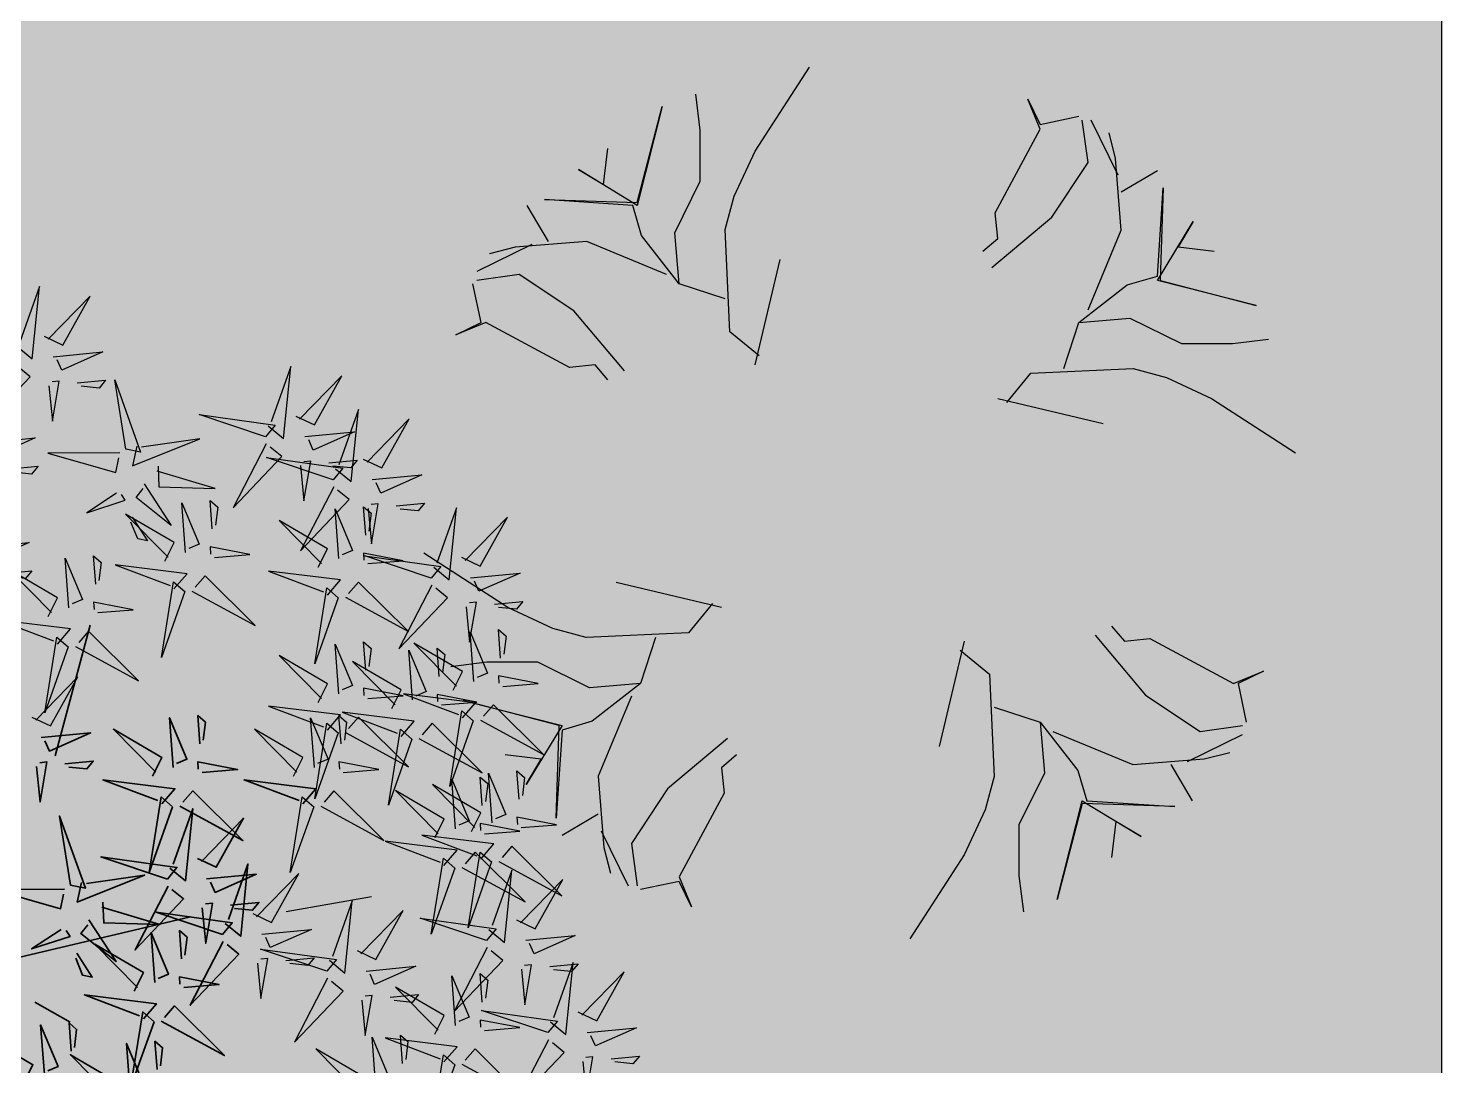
# Model space of a CAD drawing. Header units: millimetres. Extents: x -4167 to 87328, y -21481 to 19784.
# Drawn here: x 11982 to 12805, y 7334 to 7938 of the extents above; entities that cross this region are included whole.
import ezdxf

# ---------------------------------------------------------------- set-up
doc = ezdxf.new("R2010")
doc.units = ezdxf.units.MM
doc.header["$LTSCALE"] = 150
doc.linetypes.add('DASHED', pattern=[19.05, 12.7, -6.35])
doc.layers.add('ad-Elevation 10', color=8, linetype='Continuous')
for name, color, linetype, true_color in [('ad-Landscape', 7, 'Continuous', 0x007f00), ('ad-Secondary Roof', 6, 'Continuous', 0xff00ff), ('ad-Verandah', 7, 'Continuous', 0xa57c52)]:
    doc.layers.add(name, color=color, linetype=linetype, true_color=true_color)
doc.layers.add('ad-Landscape 2', color=7, linetype='Continuous', lineweight=35, true_color=0x264c00)

# ---------------------------------------------------------------- blocks, each defined once
blk = doc.blocks.new('bamboo')
at = {"layer": 'ad-Landscape'}
blk.add_line((-124.2, -652.6), (-157.7, -842.3), dxfattribs=at)
for points in [[(-1341.4, -49.5), (-1199.5, 24), (-1312.9, -84), (-1334.3, -58.1)], [(-1166.4, 14.8), (-1176.9, -95.3), (-1136.4, -4), (-1159.3, 6.1)], [(-934.3, 28.4), (-944.8, -81.7), (-904.3, 9.6), (-927.2, 19.8)], [(-875.9, -24.9), (-881.9, -87.8), (-864.7, -73.6), (-868.8, -33.5)], [(-718.6, -144.5), (-752.5, -173.6), (-772, -13.7), (-725.8, -136)], [(-1381.4, -53.6), (-1353, -88.1), (-1513.2, -104.3), (-1390.1, -60.7)], [(-1108, -38.5), (-1114, -101.4), (-1096.8, -87.2), (-1100.9, -47.1)], [(-780.4, -124), (-821.5, -144.7), (-884.6, -37), (-788.8, -131.3)], [(-556.7, -87.7), (-536.9, -129.3), (-645.8, -190.1), (-549.6, -96.3)], [(-1403.2, -114.9), (-1383.3, -156.5), (-1492.3, -217.4), (-1396.1, -123.6)], [(-1293.1, -125.6), (-1214.5, -133.2), (-1303.2, -148.4), (-1301.7, -132.7)], [(-1143.7, -283.2), (-1143, -123.3), (-1099.9, -274), (-1132.7, -280.9)], [(-712.5, -168.7), (-565.9, -116.3), (-734.3, -143.3), (-712.5, -168.7)], [(-1357.5, -135.2), (-1368, -245.3), (-1327.6, -154), (-1350.4, -143.9)], [(-799.7, -170.1), (-910, -161.8), (-817.9, -200.4), (-808.2, -177.3)], [(-713.7, -184.4), (-637.3, -324.8), (-747.6, -213.6), (-722.2, -191.7)], [(-1299.1, -188.5), (-1305.1, -251.4), (-1287.9, -237.2), (-1292, -197.1)], [(-1053.9, -275.7), (-1010.7, -209.6), (-1038.4, -295.3), (-1051.6, -286.6)], [(-851.8, -229.5), (-914.8, -224.8), (-900.2, -241.7), (-860.3, -236.8)], [(-788.8, -234.2), (-794.8, -313), (-811.8, -224.6), (-796, -225.8)], [(-1152.3, -296.4), (-1306, -271.7), (-1145.4, -329.2), (-1152.3, -296.4)], [(-841.4, -403.5), (-875.3, -432.7), (-894.8, -272.8), (-848.7, -395.1)], [(-1158.7, -320.6), (-1114.9, -311.4), (-1174.8, -460.8), (-1156.4, -331.5)], [(-903.2, -383.1), (-944.4, -403.7), (-1007.5, -296), (-911.7, -390.3)], [(-1000.9, -310.2), (-948, -344.7), (-952.6, -322.9), (-990, -307.9)], [(-1075.2, -337.2), (-982.6, -397.6), (-1044.7, -319.4), (-1064.3, -334.9)], [(-1114.4, -368.3), (-1068.3, -370), (-1064.9, -494.8), (-1103.4, -366)], [(-835.4, -427.8), (-688.8, -375.4), (-857.2, -402.4), (-835.4, -427.8)], [(-922.6, -429.1), (-1032.9, -420.9), (-940.7, -459.5), (-931.1, -436.4)], [(-1179.6, -607.1), (-1229, -459.4), (-1205.5, -628.4), (-1179.6, -607.1)], [(-836.6, -443.5), (-760.1, -583.9), (-870.5, -472.6), (-845, -450.8)], [(-974.6, -488.6), (-1037.7, -483.9), (-1023.1, -500.8), (-983.1, -495.9)], [(-911.6, -493.3), (-917.6, -572.1), (-934.7, -483.7), (-918.9, -484.8)], [(-1163.9, -608.6), (-1022, -535), (-1135.5, -643.1), (-1156.8, -617.2)], [(-425.4, -669.4), (-466.6, -690.1), (-529.7, -582.4), (-433.9, -676.7)], [(-119.8, -578.6), (-100, -620.2), (-209, -681), (-112.7, -587.2)], [(8.2, -743.4), (-41.2, -595.8), (-17.7, -764.7), (8.2, -743.4)], [(-9.8, -589.2), (68.8, -596.8), (-19.9, -612), (-18.4, -596.3)], [(-1204, -612.6), (-1175.5, -647.1), (-1335.8, -663.4), (-1212.6, -619.7)], [(-1084.1, -757), (-1133.4, -609.4), (-1109.9, -778.4), (-1084.1, -757)], [(-827.8, -744.4), (-861.7, -773.6), (-881.2, -613.7), (-835.1, -736)], [(-527.4, -744.4), (-561.3, -773.6), (-580.8, -613.7), (-534.7, -736)], [(-74.2, -598.9), (-84.7, -708.9), (-44.2, -617.6), (-67, -607.5)], [(-889.6, -724), (-930.8, -744.6), (-993.8, -636.9), (-898.1, -731.2)], [(-589.2, -724), (-630.4, -744.6), (-693.5, -636.9), (-597.7, -731.2)], [(-15.8, -652.1), (-21.8, -715), (-4.6, -700.8), (-8.7, -660.7)], [(-1225.7, -674), (-1205.9, -715.6), (-1314.8, -776.5), (-1218.6, -682.6)], [(-1115.6, -684.7), (-1037, -692.3), (-1125.7, -707.5), (-1124.2, -691.8)], [(-1068.3, -758.6), (-926.4, -685), (-1039.9, -793.1), (-1061.2, -767.2)], [(-357.5, -714.1), (-210.9, -661.7), (-379.3, -688.7), (-357.5, -714.1)], [(23.9, -744.9), (165.8, -671.4), (52.3, -779.4), (31, -753.6)], [(-1180, -694.3), (-1190.5, -804.4), (-1150.1, -713.1), (-1172.9, -702.9)], [(-821.7, -768.6), (-675.1, -716.3), (-843.5, -743.3), (-821.7, -768.6)], [(-444.7, -715.5), (-555, -707.2), (-462.9, -745.8), (-453.2, -722.8)], [(-521.3, -768.6), (-374.8, -716.3), (-543.2, -743.3), (-521.3, -768.6)], [(284.5, -805.8), (243.4, -826.4), (180.3, -718.7), (276.1, -813.1)], [(-1121.6, -747.6), (-1127.7, -810.5), (-1110.4, -796.3), (-1114.5, -756.2)], [(-358.7, -729.9), (-282.3, -870.2), (-392.6, -759), (-367.2, -737.1)], [(-16.2, -749), (12.3, -783.5), (-148, -799.7), (-24.8, -756.1)], [(-1108.4, -762.6), (-1079.9, -797.1), (-1240.2, -813.4), (-1117, -769.7)], [(-908.9, -770), (-1019.2, -761.8), (-927.1, -800.3), (-917.4, -777.3)], [(-822.9, -784.4), (-746.5, -924.8), (-856.8, -813.5), (-831.4, -791.7)], [(-608.6, -770), (-718.8, -761.8), (-626.7, -800.3), (-617.1, -777.3)], [(-513.8, -908.1), (-547.7, -937.2), (-567.2, -777.3), (-521, -899.6)], [(-496.8, -774.9), (-559.8, -770.2), (-545.3, -787.1), (-505.3, -782.2)], [(-522.5, -784.4), (-446.1, -924.8), (-556.4, -813.5), (-531, -791.7)], [(-433.8, -779.7), (-439.8, -858.4), (-456.8, -770), (-441.1, -771.2)], [(-575.6, -887.6), (-616.8, -908.3), (-679.8, -800.6), (-584, -894.9)], [(-37.9, -810.4), (-18.1, -852), (-127, -912.8), (-30.8, -819)], [(-1130.1, -824), (-1110.3, -865.6), (-1219.3, -926.5), (-1123, -832.6)], [(-1084.5, -844.3), (-1095, -954.4), (-1054.5, -863.1), (-1077.3, -852.9)], [(-1020.1, -834.7), (-941.4, -842.3), (-1030.2, -857.5), (-1028.7, -841.8)], [(-961, -829.5), (-1024, -824.8), (-1009.5, -841.7), (-969.5, -836.8)], [(-898, -834.2), (-904, -913), (-921, -824.6), (-905.3, -825.7)], [(-865.6, -975.2), (-915, -827.6), (-891.5, -996.5), (-865.6, -975.2)], [(-660.6, -829.5), (-723.6, -824.8), (-709.1, -841.7), (-669.1, -836.8)], [(-597.6, -834.2), (-603.6, -913), (-620.7, -824.6), (-604.9, -825.7)], [(7.8, -830.7), (-2.8, -940.7), (37.7, -849.4), (14.9, -839.3)], [(72.2, -821), (150.8, -828.6), (62, -843.8), (63.5, -828.1)], [(265.2, -851.8), (154.9, -843.6), (247, -882.2), (256.7, -859.1)], [(-227.1, -1003.5), (-261, -1032.7), (-280.5, -872.8), (-234.3, -995)], [(209.8, -1003.5), (175.9, -1032.7), (156.4, -872.8), (202.6, -995)], [(-1026.1, -897.6), (-1032.1, -960.5), (-1014.9, -946.3), (-1019, -906.2)], [(-849.9, -976.7), (-708, -903.2), (-821.4, -1011.2), (-842.8, -985.4)], [(-507.7, -932.3), (-361.1, -879.9), (-529.5, -906.9), (-507.7, -932.3)], [(-288.9, -983), (-330, -1003.7), (-393.1, -896), (-297.3, -990.3)], [(148, -983), (106.8, -1003.7), (43.8, -896), (139.5, -990.3)], [(66.1, -883.9), (60.1, -946.8), (77.4, -932.6), (73.3, -892.5)], [(213.1, -911.3), (150.1, -906.6), (164.7, -923.5), (204.7, -918.6)], [(-616.5, -1023.9), (-657.7, -1044.6), (-720.8, -936.9), (-625, -1031.2)], [(-594.9, -933.7), (-705.2, -925.4), (-613.1, -964), (-603.4, -940.9)], [(-554.7, -1044.4), (-588.6, -1073.6), (-608.1, -913.7), (-562, -1036)], [(-508.9, -948), (-432.5, -1088.4), (-542.8, -977.2), (-517.4, -955.3)], [(-240.7, -1085.3), (-274.6, -1114.5), (-294.1, -954.6), (-248, -1076.9)], [(-60.1, -1097.9), (-109.5, -950.3), (-85.9, -1119.2), (-60.1, -1097.9)], [(-889.9, -980.8), (-861.5, -1015.3), (-1021.7, -1031.5), (-898.6, -987.9)], [(-647, -993.1), (-710, -988.4), (-695.4, -1005.3), (-655.5, -1000.4)], [(-584, -997.8), (-590, -1076.6), (-607, -988.2), (-591.3, -989.4)], [(-302.5, -1064.9), (-343.7, -1085.5), (-406.8, -977.8), (-311, -1072.1)], [(-221, -1027.7), (-74.4, -975.4), (-242.8, -1002.3), (-221, -1027.7)], [(215.9, -1027.7), (362.5, -975.4), (194.1, -1002.3), (215.9, -1027.7)], [(-548.6, -1068.6), (-402.1, -1016.3), (-570.5, -1043.2), (-548.6, -1068.6)], [(-308.2, -1029.1), (-418.5, -1020.8), (-326.4, -1059.4), (-316.7, -1036.4)], [(-44.4, -1099.5), (97.5, -1025.9), (-15.9, -1134), (-37.3, -1108.1)], [(128.7, -1029.1), (18.4, -1020.8), (110.5, -1059.4), (120.2, -1036.4)], [(-911.7, -1042.2), (-891.9, -1083.8), (-1000.8, -1144.6), (-904.6, -1050.8)], [(-866, -1062.5), (-876.5, -1172.5), (-836.1, -1081.2), (-858.9, -1071.1)], [(-801.6, -1052.8), (-723, -1060.4), (-811.7, -1075.7), (-810.2, -1059.9)], [(-635.9, -1070), (-746.1, -1061.7), (-654, -1100.3), (-644.4, -1077.3)], [(-234.6, -1109.5), (-88.1, -1057.2), (-256.5, -1084.1), (-234.6, -1109.5)], [(-222.2, -1043.5), (-145.8, -1183.9), (-256.1, -1072.6), (-230.7, -1050.8)], [(214.7, -1043.5), (291.1, -1183.9), (180.8, -1072.6), (206.2, -1050.8)], [(-549.8, -1084.4), (-473.4, -1224.8), (-583.8, -1113.5), (-558.3, -1091.7)], [(-360.3, -1088.6), (-423.3, -1083.8), (-408.7, -1100.8), (-368.8, -1095.8)], [(-297.3, -1093.3), (-303.3, -1172), (-320.3, -1083.6), (-304.5, -1084.8)], [(76.6, -1088.6), (13.6, -1083.8), (28.1, -1100.8), (68.1, -1095.8)], [(144.7, -1234.3), (95.3, -1086.7), (118.8, -1255.6), (144.7, -1234.3)], [(139.6, -1093.3), (133.6, -1172), (116.6, -1083.6), (132.3, -1084.8)], [(-807.6, -1115.7), (-813.6, -1178.6), (-796.4, -1164.4), (-800.5, -1124.4)], [(-687.9, -1129.5), (-751, -1124.7), (-736.4, -1141.7), (-696.4, -1136.8)], [(-624.9, -1134.2), (-630.9, -1213), (-648, -1124.6), (-632.2, -1125.7)], [(-321.9, -1110.9), (-432.1, -1102.7), (-340, -1141.2), (-330.3, -1118.2)], [(-235.8, -1125.3), (-159.4, -1265.7), (-269.7, -1154.4), (-244.3, -1132.6)], [(-84.4, -1103.5), (-56, -1138), (-216.2, -1154.2), (-93.1, -1110.6)], [(-373.9, -1170.4), (-436.9, -1165.7), (-422.4, -1182.6), (-382.4, -1177.7)], [(-310.9, -1175.1), (-316.9, -1253.9), (-334, -1165.5), (-318.2, -1166.6)], [(-106.2, -1164.9), (-86.3, -1206.5), (-195.3, -1267.4), (-99.1, -1173.5)], [(-60.5, -1185.2), (-71, -1295.3), (-30.6, -1204), (-53.4, -1193.8)], [(3.9, -1175.6), (82.5, -1183.2), (-6.2, -1198.4), (-4.7, -1182.7)], [(160.4, -1235.8), (302.3, -1162.3), (188.8, -1270.3), (167.5, -1244.4)], [(120.3, -1239.9), (148.8, -1274.4), (-11.4, -1290.6), (111.7, -1247)], [(-2.1, -1238.5), (-8.1, -1301.4), (9.1, -1287.1), (5, -1247.1)], [(98.6, -1301.3), (118.4, -1342.9), (9.5, -1403.7), (105.7, -1309.9)], [(208.7, -1311.9), (287.3, -1319.5), (198.6, -1334.7), (200.1, -1319)], [(144.3, -1321.5), (133.8, -1431.6), (174.2, -1340.3), (151.4, -1330.2)], [(202.7, -1374.8), (196.7, -1437.7), (213.9, -1423.5), (209.8, -1383.4)]]:
    blk.add_lwpolyline(points, dxfattribs=at)
at = {"layer": 'ad-Landscape 2'}
for p, q in [((-12.4, -16.3), (-113, -440.5)), ((77, -94.4), (121.7, -172.6)), ((-470.6, -139.1), (-761.2, -217.2))]:
    blk.add_line(p, q, dxfattribs=at)
for points in [[(257.2, -69.4), (216.1, -90.1), (153, 17.6), (248.8, -76.7)], [(-174.3, -160.5), (-173.7, -0.6), (-130.6, -151.3), (-163.4, -158.2)], [(-84.5, -153), (-41.3, -86.9), (-69, -172.5), (-82.2, -163.9)], [(-511, -108), (-521.6, -218), (-481.1, -126.7), (-503.9, -116.6)], [(-446.7, -98.3), (-368, -105.9), (-456.8, -121.2), (-455.3, -105.4)], [(237.9, -115.5), (127.6, -107.2), (219.7, -145.8), (229.4, -122.8)], [(-183, -173.7), (-336.7, -149), (-176.1, -206.5), (-183, -173.7)], [(-452.7, -161.2), (-458.7, -224.1), (-441.4, -209.9), (-445.5, -169.8)], [(-31.6, -187.5), (21.3, -222), (16.7, -200.1), (-20.7, -185.2)], [(185.8, -175), (122.8, -170.2), (137.4, -187.2), (177.4, -182.3)], [(298.2, -260.3), (257, -281), (193.9, -173.3), (289.7, -267.6)], [(-189.3, -197.8), (-145.6, -188.6), (-205.5, -338.1), (-187, -208.8)], [(-105.9, -214.5), (-13.2, -274.9), (-75.4, -196.7), (-94.9, -212.2)], [(114.3, -335.4), (80.4, -364.5), (60.9, -204.6), (107, -326.9)], [(-363.6, -376.3), (-397.5, -405.4), (-417, -245.5), (-370.9, -367.8)], [(-196.6, -388.9), (-246, -241.3), (-222.5, -410.2), (-196.6, -388.9)], [(-145, -245.6), (-99, -247.3), (-95.6, -372), (-134.1, -243.3)], [(52.5, -314.9), (11.3, -335.6), (-51.8, -227.9), (44, -322.2)], [(-425.4, -355.8), (-466.6, -376.5), (-529.7, -268.8), (-433.9, -363.1)], [(120.3, -359.6), (266.9, -307.2), (98.5, -334.2), (120.3, -359.6)], [(278.8, -306.4), (168.6, -298.1), (260.7, -336.7), (270.4, -313.7)], [(-180.9, -390.4), (-39, -316.9), (-152.5, -424.9), (-173.8, -399)], [(-357.5, -400.5), (-210.9, -348.1), (-379.3, -375.1), (-357.5, -400.5)], [(-73.8, -511.6), (-123.1, -364), (-99.6, -532.9), (-73.8, -511.6)], [(33.1, -361), (-77.2, -352.7), (14.9, -391.3), (24.6, -368.2)], [(119.1, -375.3), (195.6, -515.7), (85.2, -404.5), (110.7, -382.6)], [(226.8, -365.9), (163.8, -361.1), (178.3, -378.1), (218.3, -373.2)], [(-444.7, -401.9), (-555, -393.6), (-462.9, -432.2), (-453.2, -409.1)], [(-221, -394.5), (-192.5, -429), (-352.8, -445.2), (-229.6, -401.6)], [(-358.7, -416.2), (-282.3, -556.6), (-392.6, -445.4), (-367.2, -423.5)], [(-19, -420.4), (-82, -415.7), (-67.4, -432.6), (-27.4, -427.7)], [(-58, -513.1), (83.9, -439.6), (-29.6, -547.6), (-50.9, -521.7)], [(44, -425.1), (38, -503.9), (21, -415.5), (36.8, -416.7)], [(-496.8, -461.3), (-559.8, -456.6), (-545.3, -473.5), (-505.3, -468.6)], [(-433.8, -466), (-439.8, -544.8), (-456.8, -456.4), (-441.1, -457.6)], [(-242.7, -455.8), (-222.9, -497.4), (-331.8, -558.3), (-235.6, -464.5)], [(-132.6, -466.5), (-54, -474.1), (-142.8, -489.3), (-141.3, -473.6)], [(-197, -476.1), (-207.5, -586.2), (-167.1, -494.9), (-189.9, -484.8)], [(-98.1, -517.2), (-69.7, -551.7), (-229.9, -567.9), (-106.7, -524.3)], [(-138.6, -529.4), (-144.7, -592.3), (-127.4, -578.1), (-131.5, -538)], [(-363.6, -689.9), (-397.5, -719), (-417, -559.2), (-370.9, -681.4)]]:
    blk.add_lwpolyline(points, dxfattribs=at)
blk = doc.blocks.new('A$C06C421F0')
at = {"layer": 'ad-Landscape'}
for points in [[(359.9, 366.5, 36, 14.4, 0), (421.2, 431.5, 14.4, 0.72, 0), (487.4, 441.9, 0, 0, 0), (448, 441.9, 0, 0, 0), (472.5, 524.2, 0, 0, 0), (467.7, 541.4, 0, 0, 0), (379.6, 599.7, 0, 0, 0), (404.1, 579.3, 0, 0, 0), (359.9, 575.7, 0, 0, 0), (404.1, 579.3, 0, 0, 0), (467.7, 541.4, 0, 0, 0), (433.5, 648, 0, 0, 0), (482.5, 692.3, 0, 0, 0), (430.9, 648, 0, 0, 0), (418.6, 692.3, 0, 0, 0), (426.1, 713.1, 0, 0, 0), (413.8, 692.3, 0, 0, 0), (372.2, 716.3, 0, 0, 0), (413.8, 692.3, 0, 0, 0), (323.1, 719.9, 0, 0, 0)], [(353.4, 359.9, 36, 14.4, 0), (288.3, 421.2, 14.4, 0.72, 0), (277.9, 487.4, 0, 0, 0), (277.9, 448, 0, 0, 0), (195.7, 472.5, 0, 0, 0), (178.5, 467.7, 0, 0, 0), (120.2, 379.6, 0, 0, 0), (140.6, 404.1, 0, 0, 0), (144.2, 359.9, 0, 0, 0), (140.6, 404.1, 0, 0, 0), (178.5, 467.7, 0, 0, 0), (71.9, 433.5, 0, 0, 0), (27.6, 482.5, 0, 0, 0), (71.9, 430.9, 0, 0, 0), (27.6, 418.6, 0, 0, 0), (6.8, 426.1, 0, 0, 0), (27.6, 413.8, 0, 0, 0), (3.6, 372.2, 0, 0, 0), (27.6, 413.8, 0, 0, 0), (0, 323.1, 0, 0, 0)], [(366.5, 360, 36, 14.4, 0), (431.5, 298.7, 14.4, 0.72, 0), (441.9, 232.5, 0, 0, 0), (441.9, 271.9, 0, 0, 0), (524.2, 247.4, 0, 0, 0), (541.4, 252.2, 0, 0, 0), (599.7, 340.3, 0, 0, 0), (579.3, 315.8, 0, 0, 0), (575.7, 360, 0, 0, 0), (579.3, 315.8, 0, 0, 0), (541.4, 252.2, 0, 0, 0), (648, 286.4, 0, 0, 0), (692.3, 237.4, 0, 0, 0), (648, 289, 0, 0, 0), (692.3, 301.2, 0, 0, 0), (713.1, 293.8, 0, 0, 0), (692.3, 306.1, 0, 0, 0), (716.3, 347.7, 0, 0, 0), (692.3, 306.1, 0, 0, 0), (719.9, 396.8, 0, 0, 0)], [(360, 353.4, 36, 14.4, 0), (298.7, 288.3, 14.4, 0.72, 0), (232.5, 277.9, 0, 0, 0), (271.9, 277.9, 0, 0, 0), (247.4, 195.7, 0, 0, 0), (252.2, 178.5, 0, 0, 0), (340.3, 120.2, 0, 0, 0), (315.8, 140.6, 0, 0, 0), (360, 144.2, 0, 0, 0), (315.8, 140.6, 0, 0, 0), (252.2, 178.5, 0, 0, 0), (286.4, 71.9, 0, 0, 0), (237.4, 27.6, 0, 0, 0), (289, 71.9, 0, 0, 0), (301.2, 27.6, 0, 0, 0), (293.8, 6.8, 0, 0, 0), (306.1, 27.6, 0, 0, 0), (347.7, 3.6, 0, 0, 0), (306.1, 27.6, 0, 0, 0), (396.8, 0, 0, 0, 0)]]:
    blk.add_lwpolyline(points, format="xyseb", dxfattribs=at)
for points in [[(277.9, 479.9), (254, 499.6), (250.4, 582.9), (257.6, 610), (274.8, 646.8), (295.1, 678.4), (319.1, 715.2)], [(250.4, 526.4), (212.9, 538.7), (209.3, 580.3), (230, 622.2), (230, 663.9), (226.4, 693.2)], [(212.9, 538.7), (182.1, 578), (174.9, 602.6), (103, 607.4), (178.5, 604.8), (198.9, 683.2), (178.5, 602.6), (130.6, 631.9), (151, 619.7), (154.6, 649)], [(460.3, 565.3), (472.5, 575.7), (470.3, 596.5), (507.1, 664.7), (497, 689.2), (507.1, 668.4), (538.7, 675.1)], [(467.7, 551.8), (516.7, 592.9), (546.1, 637.6), (541.3, 672)], [(570.6, 627.2), (548.7, 672)], [(546.1, 517.4), (573.2, 582.5), (568.4, 640.8), (563.2, 661.6)], [(573.2, 613.7), (602.6, 630.9)], [(538.7, 507), (578, 537.8), (602.6, 545), (607.4, 616.8), (604.8, 541.4), (683.2, 521), (602.6, 541.4), (631.9, 589.3), (619.7, 568.9), (649, 565.3)], [(106.2, 573.2), (89, 602.6)], [(92.6, 570.6), (47.9, 548.7)], [(202.5, 546.1), (137.4, 573.2), (79.1, 568.4), (58.3, 563.2)], [(274.8, 472.5), (295.1, 558.4)], [(168.1, 467.7), (127, 516.7), (82.3, 546.1), (47.9, 541.3)], [(154.6, 460.3), (144.2, 472.5), (123.4, 470.3), (55.1, 507.1), (30.7, 497), (51.5, 507.1), (44.7, 538.7)], [(526.4, 469.5), (538.7, 507), (580.3, 510.6), (622.2, 489.8), (663.9, 489.8), (693.2, 493.5)], [(479.9, 441.9), (499.6, 465.9), (582.9, 469.5), (610, 462.3), (646.8, 445.1), (678.4, 424.8), (715.2, 400.8)], [(472.5, 445.1), (558.4, 424.8)], [(239.9, 277.9), (220.3, 254), (137, 250.4), (109.9, 257.6), (73.1, 274.8), (41.5, 295.1), (4.7, 319.1)], [(247.4, 274.8), (161.5, 295.1)], [(565.3, 259.6), (575.7, 247.4), (596.5, 249.6), (664.7, 212.8), (689.2, 222.8), (668.4, 212.8), (675.1, 181.2)], [(193.5, 250.4), (181.2, 212.9), (139.6, 209.3), (97.6, 230), (56, 230), (26.6, 226.4)], [(445.1, 247.4), (424.8, 161.5)], [(551.8, 252.2), (592.9, 203.2), (637.6, 173.8), (672, 178.6)], [(441.9, 239.9), (465.9, 220.3), (469.5, 137), (462.3, 109.9), (445.1, 73.1), (424.8, 41.5), (400.8, 4.7)], [(181.2, 212.9), (141.8, 182.1), (117.3, 174.9), (112.5, 103), (115.1, 178.5), (36.7, 198.9), (117.3, 178.5), (88, 130.6), (100.2, 151), (70.9, 154.6)], [(173.8, 202.5), (146.7, 137.4), (151.5, 79.1), (156.7, 58.3)], [(469.5, 193.5), (507, 181.2), (510.6, 139.6), (489.8, 97.6), (489.8, 56), (493.5, 26.6)], [(507, 181.2), (537.8, 141.8), (545, 117.3), (616.8, 112.5), (541.4, 115.1), (521, 36.7), (541.4, 117.3), (589.3, 88), (568.9, 100.2), (565.3, 70.9)], [(517.4, 173.8), (582.5, 146.7), (640.8, 151.5), (661.6, 156.7)], [(252.2, 168.1), (203.2, 127), (173.8, 82.3), (178.6, 47.9)], [(627.2, 149.3), (672, 171.2)], [(259.6, 154.6), (247.4, 144.2), (249.6, 123.4), (212.8, 55.1), (222.8, 30.7), (212.8, 51.5), (181.2, 44.7)], [(613.7, 146.7), (630.9, 117.3)], [(146.7, 106.2), (117.3, 89)], [(149.3, 92.6), (171.2, 47.9)]]:
    blk.add_lwpolyline(points, dxfattribs=at)
blk = doc.blocks.new('zw$FE9C')
at = {"transparency": 33554559}
h = blk.add_hatch(color=256, dxfattribs=at)
h.dxf.hatch_style = 1
h.set_gradient(color1=(153, 204, 0), color2=(63, 127, 0), tint=1, name='INVSPHERICAL')
h.paths.add_polyline_path([(8460, 4510), (12805, 4510), (12805, 7945), (8460, 7945)])
h = blk.add_hatch(dxfattribs=at)
h.set_pattern_fill('GRASS', color=74)
h.set_pattern_definition([(90, (-1087975.541, 674585.024), (-17.96051224, 17.96051224), [4.7625, -31.1585245]), (45, (-1087975.54, 674585.024), (-17.96051224, 17.96051224), [4.7625, -20.6375]), (135, (-1087975.54, 674585.024), (-17.96051224, -17.96051224), [4.7625, -20.6375])])
h.paths.add_polyline_path([(8460, 4510), (12805, 4510), (12805, 7945), (8460, 7945)])
at = {"layer": 'ad-Elevation 10'}
blk.add_lwpolyline([(8460, 4510), (12805, 4510), (12805, 7945), (8460, 7945)], close=True, dxfattribs=at)
at = {"layer": 'ad-Landscape', "xscale": 0.7144563243118911, "yscale": 0.7144563243118911, "zscale": 0.7144563243118911, "rotation": 270}
blk.add_blockref('A$C06C421F0', (12208.83, 7918.49), dxfattribs=at)
at = {"layer": 'ad-Landscape', "linetype": 'Continuous', "xscale": -0.2620739326953546, "yscale": 0.2620739326953546, "zscale": 0.2620739326953535, "rotation": 89.99999999999994}
blk.add_blockref('bamboo', (11960.88, 7390.77), dxfattribs=at)
blk = doc.blocks.new('1215E_Roof Plan')
at = {"layer": 'ad-Secondary Roof', "linetype": 'DASHED', "ltscale": 2, "const_width": 40}
for points in [[(11461.83, 10225), (12195, 12955), (12195, 7495)], [(7371.83, 10225), (8915, 12955), (12195, 12955), (12195, 7495), (8915, 7495)]]:
    blk.add_lwpolyline(points, close=True, dxfattribs=at)
blk = doc.blocks.new('1215_East Villa')
at = {"layer": 'ad-Verandah'}
blk.add_blockref('zw$FE9C', (0, 0), dxfattribs=at)
blk.add_blockref('1215E_Roof Plan', (0, 0))

msp = doc.modelspace()

# ---------------------------------------------------------------- block references
msp.add_blockref('1215_East Villa', (0, 0))

doc.saveas('drawing.dxf')
